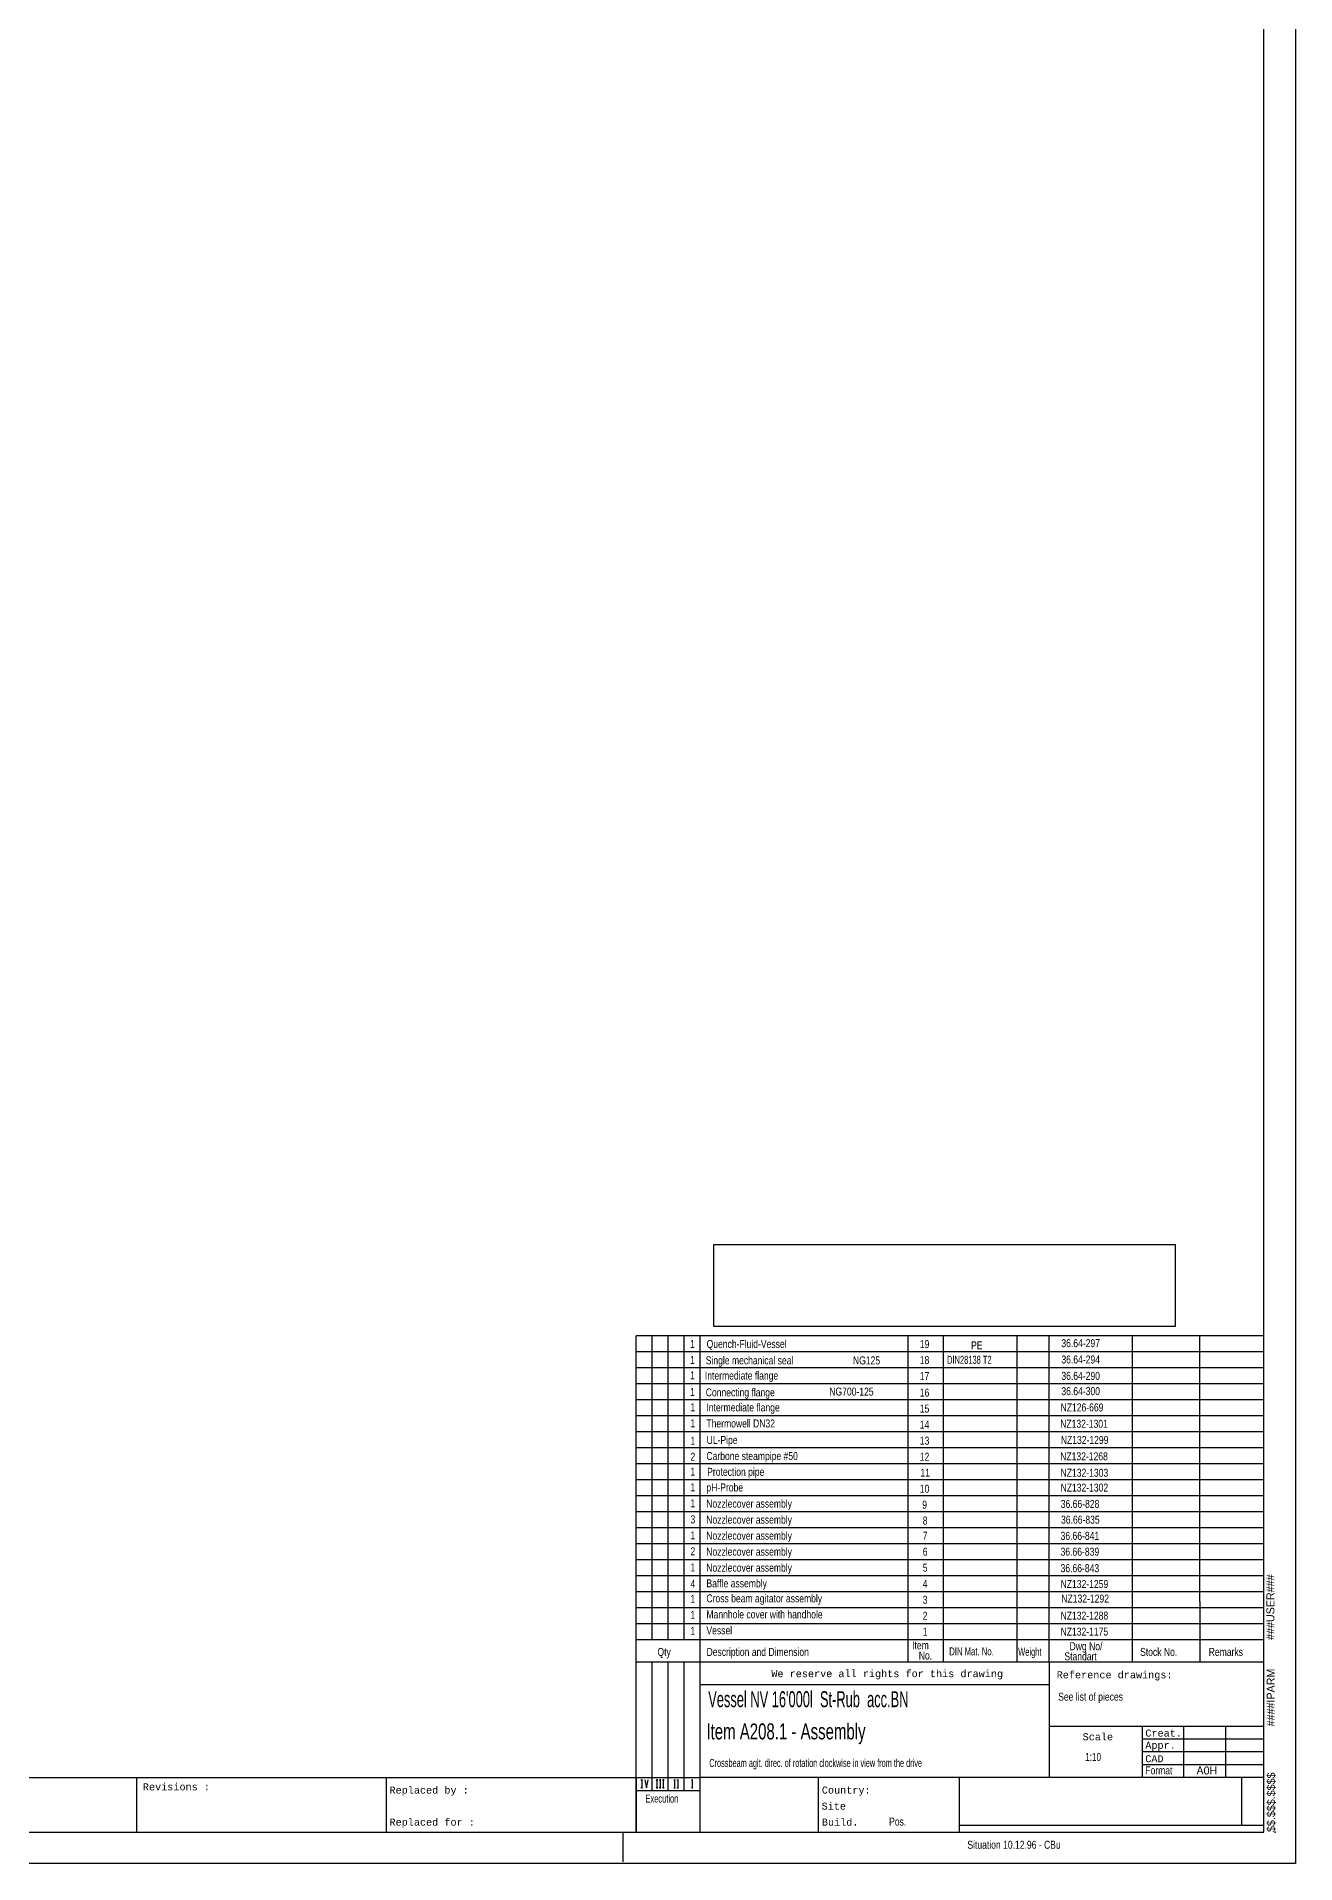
# Model space of a CAD drawing. Extents: x 77471 to 85881, y 26709 to 38599.
# Drawn here: x 81949 to 85880, y 26711 to 32417 of the extents above; entities that cross this region are included whole.
import ezdxf
from ezdxf.enums import TextEntityAlignment as Align

# ---------------------------------------------------------------- set-up
doc = ezdxf.new("R2010")
doc.units = 0
doc.header["$MEASUREMENT"] = 0
doc.linetypes.add('DASHED', pattern=[0.75, 0.5, -0.25])
doc.linetypes.add('HIDDEN', pattern=[0.375, 0.25, -0.125])
for name, color, linetype in [('1', 7, 'CONTINUOUS'), ('10', 7, 'CONTINUOUS'), ('15', 7, 'CONTINUOUS'), ('17', 7, 'CONTINUOUS'), ('2', 7, 'CONTINUOUS')]:
    doc.layers.add(name, color=color, linetype=linetype)
doc.styles.add('MONOTXT', font='MONOTXT', dxfattribs={"height": 0.2})
doc.styles.get("Standard").update_dxf_attribs({"font": 'txt', "height": 0.2})

msp = doc.modelspace()

# ---------------------------------------------------------------- linework, layer by layer
at = {"layer": '1', "color": 253, "linetype": 'Continuous'}
for p, q in [((83820.8, 28159), (83820.8, 28359)), ((85780.8, 28359), (83820.8, 28359)), ((85780.8, 28309), (83820.8, 28309)), ((83870.8, 28159), (83870.8, 28359)), ((83920.8, 28159), (83920.8, 28359)), ((83970.8, 28159), (83970.8, 28359)), ((84020.8, 28159), (84020.8, 28359)), ((84670.8, 28159), (84670.8, 28359)), ((84780.8, 28159), (84780.8, 28359)), ((85010.8, 28309), (85010.8, 28359)), ((85010.8, 28159), (85010.8, 28309)), ((85110.8, 28159), (85110.8, 28359)), ((85370.8, 28309), (85370.8, 28359)), ((85370.8, 28159), (85370.8, 28309)), ((85580.8, 28309), (85580.8, 28359)), ((85580.8, 28159), (85580.8, 28309)), ((85780.8, 28259), (83820.8, 28259)), ((85780.8, 28209), (83820.8, 28209)), ((83820.8, 27041.2), (83820.8, 28159)), ((85780.8, 28159), (83820.8, 28159)), ((85780.8, 28159), (83820.8, 28159)), ((83870.8, 27509), (83870.8, 28159)), ((83920.8, 27409), (83920.8, 28159)), ((83970.8, 27409), (83970.8, 28159)), ((84020.8, 27042.1), (84020.8, 28159)), ((84670.8, 27339), (84670.8, 28159)), ((84780.8, 27339), (84780.8, 28159)), ((85010.8, 27509), (85010.8, 28159)), ((85110.8, 27559), (85110.8, 28159)), ((85370.8, 27339), (85370.8, 28159)), ((85580.8, 27635.7), (85580.8, 28159)), ((85780.8, 28109), (83820.8, 28109)), ((85780.8, 28059), (83820.8, 28059)), ((85780.8, 28009), (83820.8, 28009)), ((85780.8, 27959), (83820.8, 27959)), ((85780.8, 27909), (83820.8, 27909)), ((85780.8, 27859), (83820.8, 27859)), ((85780.8, 27809), (83820.8, 27809)), ((85780.8, 27759), (83820.8, 27759)), ((85780.8, 27709), (83820.8, 27709)), ((85780.8, 27659), (83820.8, 27659)), ((85010.8, 27339), (85010.8, 27659)), ((85110.8, 27529), (85110.8, 27659)), ((85580.8, 27529), (85580.8, 27659)), ((85780.8, 27609), (83820.8, 27609)), ((85780.8, 27559), (83820.8, 27559)), ((83820.8, 26809), (83820.8, 27529)), ((85780.8, 27509), (83820.8, 27509)), ((85780.8, 27509), (83820.8, 27509)), ((83870.8, 27409), (83870.8, 27529)), ((84020.8, 26809), (84020.8, 27529)), ((84670.8, 27339), (84670.8, 27529)), ((84780.8, 27339), (84780.8, 27529)), ((85110.8, 27339), (85110.8, 27529)), ((85580.8, 27529), (85580.8, 27339)), ((85780.8, 27459), (83820.8, 27459)), ((85780.8, 27459), (83820.8, 27459)), ((85010.8, 27339), (85010.8, 27500.2)), ((85780.8, 27409), (83820.8, 27409)), ((85780.8, 27409), (83820.8, 27409)), ((85780.8, 27409), (83820.8, 27409)), ((84020.8, 27339), (83820.8, 27339)), ((83870.8, 26939), (83870.8, 27339)), ((83920.8, 26939), (83920.8, 27339)), ((83970.8, 26939), (83970.8, 27339)), ((85780.8, 27339), (84020.8, 27339)), ((84020.8, 26809), (84020.8, 27339)), ((85110.8, 27339), (85110.8, 26979)), ((85110.8, 27269), (84020.8, 27269)), ((85780.8, 27139), (85110.8, 27139)), ((85400.8, 27139), (85400.8, 26979)), ((85530.8, 26979), (85530.8, 27139)), ((85660.8, 27139), (85660.8, 26979)), ((85780.8, 27099), (85400.8, 27099)), ((85780.8, 27059), (85400.8, 27059)), ((85780.8, 27019), (85400.8, 27019)), ((77570.8, 26979), (84020.8, 26979)), ((82260.8, 26979), (82260.8, 26809)), ((83040.8, 26979), (83040.8, 26809)), ((83820.8, 26979), (84020.8, 26979)), ((83820.8, 26979), (83820.8, 26809)), ((83820.8, 26939), (84020.8, 26939)), ((83835.8, 26971.5), (83840.8, 26971.5)), ((83840.8, 26946.5), (83835.8, 26946.5)), ((83840.8, 26971.5), (83838.3, 26971.5)), ((83838.3, 26971.5), (83838.3, 26946.5)), ((83838.3, 26946.5), (83840.8, 26946.5)), ((83848.3, 26971.5), (83853.3, 26946.5)), ((83853.3, 26946.5), (83858.3, 26971.5)), ((83883.3, 26971.5), (83888.3, 26971.5)), ((83888.3, 26946.5), (83883.3, 26946.5)), ((83888.3, 26971.5), (83885.8, 26971.5)), ((83885.8, 26971.5), (83885.8, 26946.5)), ((83885.8, 26946.5), (83888.3, 26946.5)), ((83893.3, 26971.5), (83898.3, 26971.5)), ((83898.3, 26946.5), (83893.3, 26946.5)), ((83898.3, 26971.5), (83895.8, 26971.5)), ((83895.8, 26971.5), (83895.8, 26946.5)), ((83895.8, 26946.5), (83898.3, 26946.5)), ((83903.3, 26971.5), (83908.3, 26971.5)), ((83908.3, 26946.5), (83903.3, 26946.5)), ((83908.3, 26971.5), (83905.8, 26971.5)), ((83905.8, 26971.5), (83905.8, 26946.5)), ((83905.8, 26946.5), (83908.3, 26946.5)), ((83938.3, 26971.5), (83943.3, 26971.5)), ((83938.3, 26946.5), (83943.3, 26946.5)), ((83940.8, 26971.5), (83940.8, 26946.5)), ((83948.3, 26971.5), (83953.3, 26971.5)), ((83948.3, 26946.5), (83953.3, 26946.5)), ((83950.8, 26971.5), (83950.8, 26946.5)), ((83993.3, 26971.5), (83998.3, 26971.5)), ((83998.3, 26946.5), (83993.3, 26946.5)), ((83998.3, 26971.5), (83995.8, 26971.5)), ((83995.8, 26971.5), (83995.8, 26946.5)), ((83995.8, 26946.5), (83998.3, 26946.5)), ((85780.8, 26979), (84020.8, 26979)), ((84390.8, 26809), (84390.8, 26979)), ((84830.8, 26809), (84830.8, 26979)), ((85710.8, 26979), (85710.8, 26829)), ((85780.8, 26829), (84830.8, 26829)), ((83780.8, 26716), (83780.8, 26809))]:
    msp.add_line(p, q, dxfattribs=at)
msp.add_lwpolyline([(77570.8, 26809), (85780.8, 26809), (85780.8, 38499), (77570.8, 38499), (77570.8, 26809)], dxfattribs=at)
at = {"layer": '1', "color": 92, "linetype": 'Continuous'}
msp.add_point((85816.3, 26808.5), dxfattribs=at)
at = {"layer": '10', "color": 253, "linetype": 'Continuous'}
msp.add_lwpolyline([(77472.1, 38597.2), (85879.6, 38597.2), (85879.6, 26710.8), (77472.1, 26710.8), (77472.1, 38597.2)], dxfattribs=at)
at = {"layer": '17', "color": 215, "linetype": 'Continuous'}
msp.add_lwpolyline([(84062.1, 28389), (85505.4, 28389), (85505.4, 28643.1), (84062.1, 28643.1)], close=True, dxfattribs=at)

# ---------------------------------------------------------------- texts
at = {"layer": '1', "color": 253, "linetype": 'Continuous'}
for s, p in [('###USER###', (85788.8, 27409)), ('####IPARM', (85789.8, 27139)), ('$$.$$$.$$$$', (85790.8, 26809))]:
    msp.add_text(s, height=25, rotation=90, dxfattribs=at).set_placement(p, align=Align.TOP_LEFT)
at = {"layer": '1', "color": 253, "linetype": 'Continuous', "style": 'MONOTXT'}
for s, p in [('Revisions :', (82280.8, 26939)), ('Replaced by :', (83050.8, 26929)), ('Replaced for :', (83050.8, 26829))]:
    msp.add_text(s, height=22, dxfattribs=at).set_placement(p)
at = {"layer": '15', "color": 1, "linetype": 'Continuous', "width": 0.8}
for s, p in [('1', (83989.5, 28333.6)), ('1', (83989.5, 28283.6)), ('1', (83989.5, 28235.5)), ('1', (83989.5, 28183.6)), ('1', (83990.6, 28135.6)), ('1', (83990.6, 28085.6)), ('1', (83990.6, 28031.1)), ('2', (83990.6, 27981.1)), ('1', (83990.6, 27934.6)), ('1', (83990.6, 27885.6)), ('1', (83990.6, 27835.6)), ('3', (83990.6, 27785.6)), ('8', (84715.8, 27781.8)), ('1', (83990.6, 27735.6)), ('7', (84715.8, 27734.5)), ('2', (83990.6, 27685.6)), ('6', (84715.8, 27684.5)), ('1', (83990.6, 27635.6)), ('5', (84715.8, 27634.5)), ('4', (83990.6, 27584.3)), ('4', (84715.8, 27584.5)), ('1', (83990.6, 27537.4)), ('3', (84715.8, 27534.5)), ('1', (83990.6, 27487.4)), ('1', (83990.6, 27437.4)), ('2', (84715.8, 27484.5)), ('1', (84715.8, 27434.5))]:
    msp.add_text(s, height=25, dxfattribs=at).set_placement(p, align=Align.MIDDLE_LEFT)
at = {"layer": '15', "color": 1, "linetype": 'Continuous', "width": 0.79996}
for s, p in [('19', (84721.5, 28333)), ('18', (84721.5, 28283.1)), ('17', (84721.5, 28233.2)), ('16', (84721.5, 28181.3)), ('15', (84721.5, 28131.3)), ('14', (84721.5, 28081.3)), ('13', (84721.5, 28031.3)), ('12', (84721.5, 27981.3)), ('11', (84723.5, 27931.3)), ('10', (84721.5, 27881.3)), ('9', (84721.6, 27831.3))]:
    msp.add_text(s, height=25, dxfattribs=at).set_placement(p, align=Align.MIDDLE)
at = {"layer": '15', "color": 1, "linetype": 'Continuous'}
for s, width, p in [('36.64-297', 0.79996, (85148.7, 28323.4)), ('NG125', 0.79996, (84498, 28269.5)), ('DIN28138 T2 ', 0.70032, (84791.7, 28271.4)), ('36.64-294', 0.79996, (85148.7, 28272.4)), ('36.64-290', 0.79996, (85148.7, 28221.3)), ('NG700-125', 0.79996, (84424.1, 28172.1)), ('36.64-300', 0.79996, (85148.7, 28173.5)), ('NZ126-669', 0.79996, (85146.2, 28122.7)), ('NZ132-1301', 0.79996, (85145.1, 28071.7)), ('NZ132-1299', 0.79996, (85146.9, 28021.1)), ('NZ132-1268', 0.79996, (85145.1, 27969.9)), ('NZ132-1303', 0.79996, (85146.2, 27918.6)), ('36.66-828', 0.79996, (85146.8, 27821.3)), ('NZ132-1302', 0.79996, (85146.2, 27872.3)), ('36.66-835', 0.79996, (85147.7, 27772.1)), ('36.66-841', 0.79996, (85146.3, 27721.6)), ('36.66-839', 0.79996, (85146.2, 27672)), ('36.66-843', 0.79996, (85146.2, 27620.6)), ('NZ132-1259', 0.79996, (85146.2, 27571.1)), ('NZ132-1292', 0.79996, (85148.6, 27525.6)), ('NZ132-1288', 0.79996, (85146.2, 27472.4)), ('NZ132-1175', 0.79996, (85146.2, 27422.4)), ('1:10', 0.76, (85223.1, 27031.1))]:
    msp.add_text(s, height=25, dxfattribs=dict(at, width=width)).set_placement(p)
at = {"layer": '17', "color": 215, "linetype": 'HIDDEN'}
for s, height, width, p in [('Quench-Fluid-Vessel ', 25, 0.79996, (84041, 28320.9)), ('PE', 25, 0.79996, (84866.6, 28316.5)), ('Intermediate flange', 25, 0.79996, (84035.6, 28222.1)), ('Single mechanical seal', 25, 0.79996, (84038.3, 28269.7)), ('Connecting flange', 25, 0.79996, (84038.3, 28169.7)), ('Intermediate flange', 25, 0.79996, (84040.4, 28122.7)), ('Thermowell DN32', 25, 0.79996, (84040.4, 28072.7)), ('UL-Pipe', 25, 0.79996, (84041, 28020.9)), ('Carbone steampipe #50', 25, 0.79996, (84040.4, 27970.9)), ('Protection pipe', 25, 0.79996, (84042.8, 27921.5)), ('pH-Probe', 25, 0.79996, (84040.4, 27872.7)), ('Nozzlecover assembly', 25, 0.79996, (84040, 27822.1)), ('Nozzlecover assembly', 25, 0.79996, (84040, 27772.1)), ('Nozzlecover assembly', 25, 0.79996, (84040, 27722.1)), ('Nozzlecover assembly', 25, 0.79996, (84040, 27672.1)), ('Nozzlecover assembly', 25, 0.79996, (84040, 27622.1)), ('Baffle assembly', 25, 0.79996, (84040.4, 27573.2)), ('Cross beam agitator assembly', 25, 0.79996, (84040.4, 27526.3)), ('Vessel', 25, 0.79996, (84040.4, 27426.3)), ('Mannhole cover with handhole', 25, 0.79996, (84040.4, 27476.3)), ('Item A208.1 - Assembly', 50, 0.7, (84040.5, 27098.3))]:
    msp.add_text(s, height=height, dxfattribs=dict(at, width=width)).set_placement(p)
at = {"layer": '17', "color": 215, "linetype": 'Continuous'}
for s, height, width, p in [('Item', 25, 0.8, (84682.7, 27379.7)), ('Dwg No/', 25, 0.8, (85174.3, 27376.8)), ('Qty', 25, 0.8, (83887.5, 27359)), ('Description and Dimension', 25, 0.8, (84040.8, 27359)), ('No.', 25, 0.8, (84703.4, 27347.7)), ('DIN Mat. No.', 25, 0.72, (84798.4, 27360.6)), ('Weight', 25, 0.67948, (85013.8, 27359.5)), ('Standart', 25, 0.8, (85158.1, 27345.2)), ('Stock No.', 25, 0.8, (85394.5, 27359)), ('Remarks', 25, 0.8, (85608.7, 27359)), ("Vessel NV 16'000l  St-Rub  acc.BN", 49.999, 0.600012, (84046, 27198.9)), ('See list of pieces', 25, 0.8, (85138.8, 27219.2)), ('Crossbeam agit. direc. of rotation clockwise in view from the drive', 24.995, 0.60012, (84049.4, 27012.2)), ('Execution', 25, 0.68, (83849.9, 26900.9)), ('Situation 10.12.96 - CBu', 25, 0.8, (84855.2, 26756.7))]:
    msp.add_text(s, height=height, dxfattribs=dict(at, width=width)).set_placement(p)
at = {"layer": '2', "color": 253, "linetype": 'Continuous', "style": 'MONOTXT'}
for s, p in [('We reserve all rights for this drawing', (84243.1, 27292.7)), ('Reference drawings:', (85134.1, 27289)), ('Scale', (85215.1, 27095.5)), ('Creat.', (85410.8, 27107)), ('Appr.', (85410.8, 27069)), ('CAD', (85410.6, 27026.8)), ('Country:', (84400.8, 26929)), ('Site', (84400, 26878.9)), ('Build.', (84400.8, 26829))]:
    msp.add_text(s, height=22, dxfattribs=at).set_placement(p)
at = {"layer": '2', "color": 253, "linetype": 'Continuous', "width": 0.8}
for s, p in [('Format', (85410.8, 26989)), ('Pos.', (84610.8, 26829))]:
    msp.add_text(s, height=25, dxfattribs=at).set_placement(p)
at = {"layer": '2', "color": 253, "linetype": 'DASHED'}
msp.add_text('A0H', height=25, dxfattribs=at).set_placement((85570.5, 26988.7))

doc.saveas('drawing.dxf')
